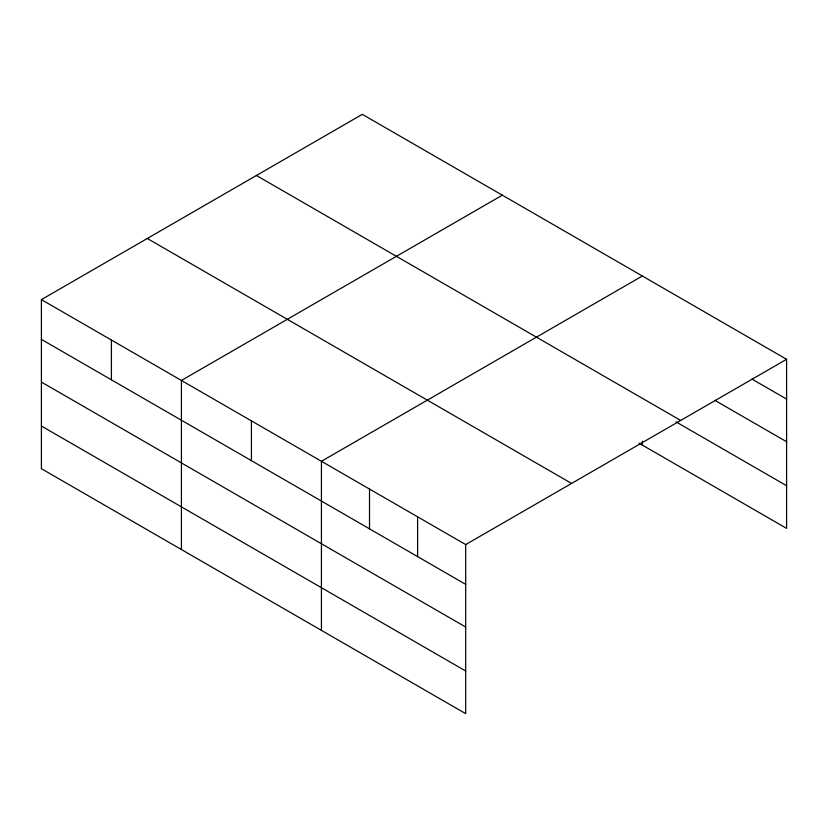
<?xml version="1.0" encoding="UTF-8"?>
<svg xmlns="http://www.w3.org/2000/svg" width="828" height="828" viewBox="0 0 828 828"><rect width="100%" height="100%" fill="white"/><g stroke="black" fill="none" stroke-linecap="round" stroke-linejoin="round"><path stroke-width="1.24" d="M465.688 627.024L465.688 544.576L41.4 299.622L41.4 468.7L465.688 713.653L465.688 627.024L41.4 382.07M639.009 443.166L786.6 528.378L786.6 359.3L362.312 114.347L41.4 299.622M502.327 195.18L181.415 380.456L181.415 549.533M642.342 276.014L321.43 461.289L321.43 630.367M465.688 544.576L786.6 359.3M751.938 379.069L786.6 399.086M715.03 400.431L786.6 441.748M256.411 175.484L680.699 420.448M675.886 421.794L786.6 485.715M147.301 238.474L571.589 483.438M41.4 339.397L465.688 584.361M41.4 426.027L465.688 670.99M642.342 441.21L642.342 445.091M417.602 516.817L417.602 556.602M369.516 489.058L369.516 528.833M251.422 420.872L251.422 460.658M111.407 340.039L111.407 379.814"/></g></svg>
